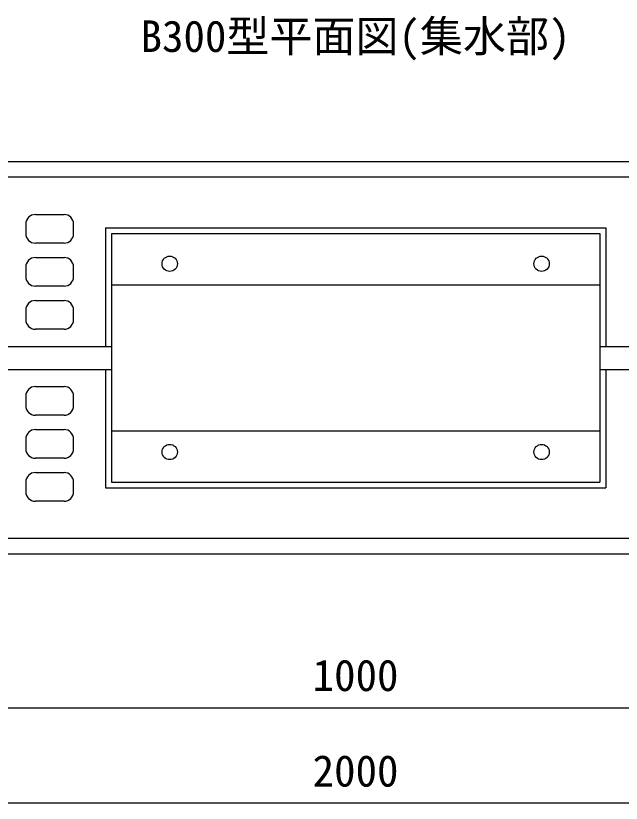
# Model space of a CAD drawing. Units: millimetres, scale not verified. Extents: x -12600 to 12600, y -5940 to 5940.
# Drawn here: x -10110 to -9477, y -5292 to -4468 of the extents above; entities that cross this region are included whole.
import ezdxf
from ezdxf.enums import TextEntityAlignment as Align

# ---------------------------------------------------------------- set-up
doc = ezdxf.new("R2010")
doc.units = ezdxf.units.MM
doc.header["$LTSCALE"] = 40
doc.linetypes.add('DOTTED', pattern=[1.75, 0.25, -1.5])
for name, color, linetype, lineweight in [('0-0_DIM', 7, 'Continuous', 25), ('0-2_HATCH', 6, 'Continuous', 25), ('0-5_OUTLINE', 3, 'Continuous', 25), ('0-6_OUTLINE2', 4, 'DOTTED', 25), ('0-7_TXT', 7, 'Continuous', 25)]:
    doc.layers.add(name, color=color, linetype=linetype, lineweight=lineweight)
doc.styles.add('ＭＳ ゴシック', font='')
doc.styles.get('ＭＳ ゴシック').set_extended_font_data('MS Gothic')

msp = doc.modelspace()

# ---------------------------------------------------------------- linework, layer by layer
at = {"layer": '0-0_DIM'}
for p, q in [((-10254.31, -5191.52), (-9254.31, -5191.52)), ((-8754.31, -5291.52), (-10754.31, -5291.52))]:
    msp.add_line(p, q, dxfattribs=at)
at = {"layer": '0-2_HATCH'}
for p, q in [((-10089.31, -4675.52), (-10059.31, -4675.52)), ((-10099.31, -4685.52), (-10099.31, -4695.52)), ((-10049.31, -4695.52), (-10049.31, -4685.52)), ((-10059.31, -4705.52), (-10089.31, -4705.52)), ((-10089.31, -4720.52), (-10059.31, -4720.52)), ((-10099.31, -4730.52), (-10099.31, -4740.52)), ((-10049.31, -4740.52), (-10049.31, -4730.52)), ((-10059.31, -4750.52), (-10089.31, -4750.52)), ((-10089.31, -4765.52), (-10059.31, -4765.52)), ((-10099.31, -4775.52), (-10099.31, -4785.52)), ((-10049.31, -4785.52), (-10049.31, -4775.52)), ((-10059.31, -4795.52), (-10089.31, -4795.52)), ((-10089.31, -4855.52), (-10059.31, -4855.52)), ((-10099.31, -4865.52), (-10099.31, -4875.52)), ((-10049.31, -4875.52), (-10049.31, -4865.52)), ((-10059.31, -4885.52), (-10089.31, -4885.52)), ((-10089.31, -4900.52), (-10059.31, -4900.52)), ((-10099.31, -4910.52), (-10099.31, -4920.52)), ((-10049.31, -4920.52), (-10049.31, -4910.52)), ((-10059.31, -4930.52), (-10089.31, -4930.52)), ((-10089.31, -4945.52), (-10059.31, -4945.52)), ((-10099.31, -4955.52), (-10099.31, -4965.52)), ((-10049.31, -4965.52), (-10049.31, -4955.52)), ((-10059.31, -4975.52), (-10089.31, -4975.52))]:
    msp.add_line(p, q, dxfattribs=at)
for centre, start, end in [((-10089.31, -4685.52), 90, 180), ((-10059.31, -4685.52), 0, 90), ((-10089.31, -4695.52), 180, 270), ((-10059.31, -4695.52), 270, 0), ((-10089.31, -4730.52), 90, 180), ((-10059.31, -4730.52), 0, 90), ((-10089.31, -4740.52), 180, 270), ((-10059.31, -4740.52), 270, 0), ((-10089.31, -4775.52), 90, 180), ((-10059.31, -4775.52), 0, 90), ((-10089.31, -4785.52), 180, 270), ((-10059.31, -4785.52), 270, 0), ((-10089.31, -4865.52), 90, 180), ((-10059.31, -4865.52), 0, 90), ((-10089.31, -4875.52), 180, 270), ((-10059.31, -4875.52), 270, 0), ((-10089.31, -4910.52), 90, 180), ((-10059.31, -4910.52), 0, 90), ((-10089.31, -4920.52), 180, 270), ((-10059.31, -4920.52), 270, 0), ((-10089.31, -4955.52), 90, 180), ((-10059.31, -4955.52), 0, 90), ((-10089.31, -4965.52), 180, 270), ((-10059.31, -4965.52), 270, 0)]:
    msp.add_arc(centre, 10, start, end, dxfattribs=at)
at = {"layer": '0-5_OUTLINE'}
for p, q in [((-8760.31, -4620.52), (-10748.31, -4620.52)), ((-8754.31, -4636.52), (-10754.31, -4636.52)), ((-8754.31, -5014.52), (-10754.31, -5014.52)), ((-10748.31, -5030.52), (-8760.31, -5030.52))]:
    msp.add_line(p, q, dxfattribs=at)
at = {"layer": '0-6_OUTLINE2', "linetype": 'Continuous'}
for p, q in [((-10015.81, -4689.52), (-9492.81, -4689.52)), ((-10015.81, -4689.52), (-10015.81, -4813.52)), ((-10009.81, -4695.52), (-10009.81, -4955.52)), ((-9492.81, -4689.52), (-9492.81, -4813.52)), ((-10009.81, -4749.02), (-9498.81, -4749.02)), ((-10754.31, -4813.52), (-10009.81, -4813.52)), ((-9498.81, -4813.52), (-8754.31, -4813.52)), ((-10754.31, -4837.52), (-10009.81, -4837.52)), ((-10015.81, -4837.52), (-10015.81, -4961.52)), ((-9498.81, -4837.52), (-8754.31, -4837.52)), ((-9492.81, -4837.52), (-9492.81, -4961.52)), ((-10009.81, -4902.02), (-9498.81, -4902.02)), ((-10009.81, -4955.52), (-9498.81, -4955.52)), ((-10015.81, -4961.52), (-9492.81, -4961.52))]:
    msp.add_line(p, q, dxfattribs=at)
msp.add_lwpolyline([(-10009.81, -4695.52), (-9498.81, -4695.52), (-9498.81, -4955.52)], dxfattribs=at)
for centre in [(-9948.81, -4727.02), (-9559.81, -4727.02), (-9948.81, -4924.02), (-9559.81, -4924.02)]:
    msp.add_circle(centre, 8, dxfattribs=at)

# ---------------------------------------------------------------- texts
at = {"layer": '0-0_DIM', "style": 'ＭＳ ゴシック'}
for s, p in [('1000', (-9799.31, -5184.02)), ('2000', (-9799.31, -5284.02))]:
    msp.add_text(s, height=32.99, dxfattribs=at).set_placement(p, align=Align.BOTTOM_LEFT)
at = {"layer": '0-7_TXT', "style": 'ＭＳ ゴシック'}
msp.add_text('B300型平面図(集水部)', height=32.99, dxfattribs=at).set_placement((-9979.31, -4515.34), align=Align.BOTTOM_LEFT)

doc.saveas('drawing.dxf')
